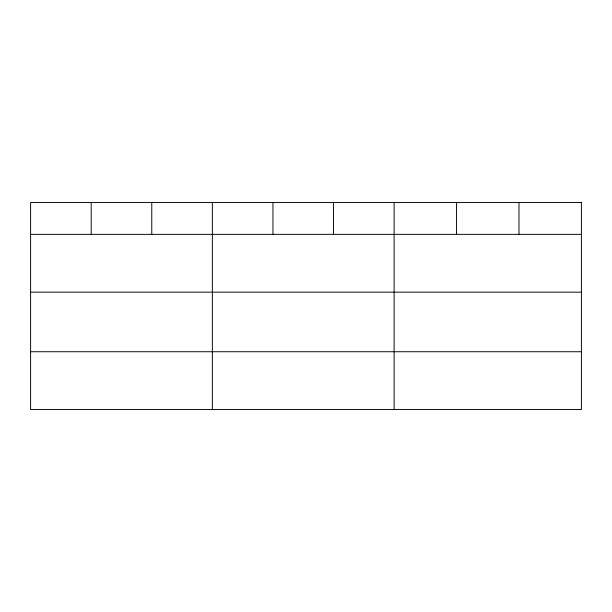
<?xml version="1.0" encoding="UTF-8"?>
<svg xmlns="http://www.w3.org/2000/svg" width="612" height="612" viewBox="0 0 612 612"><rect width="100%" height="100%" fill="white"/><g stroke="black" fill="none" stroke-linecap="round" stroke-linejoin="round"><path stroke-width="0.92" d="M30.6 234.358L581.4 234.358M30.6 292.169L581.4 292.169M30.6 351.732L581.4 351.732M518.976 202.457L518.976 234.358M456.552 202.457L456.552 234.358M394.128 202.457L394.128 409.543M333.54 202.457L333.54 234.358M272.952 202.457L272.952 234.358M212.364 202.457L212.364 409.543M151.776 202.457L151.776 234.358M91.188 202.457L91.188 234.358M581.4 202.457L30.6 202.457L30.6 409.543L581.4 409.543L581.4 202.457"/></g></svg>
